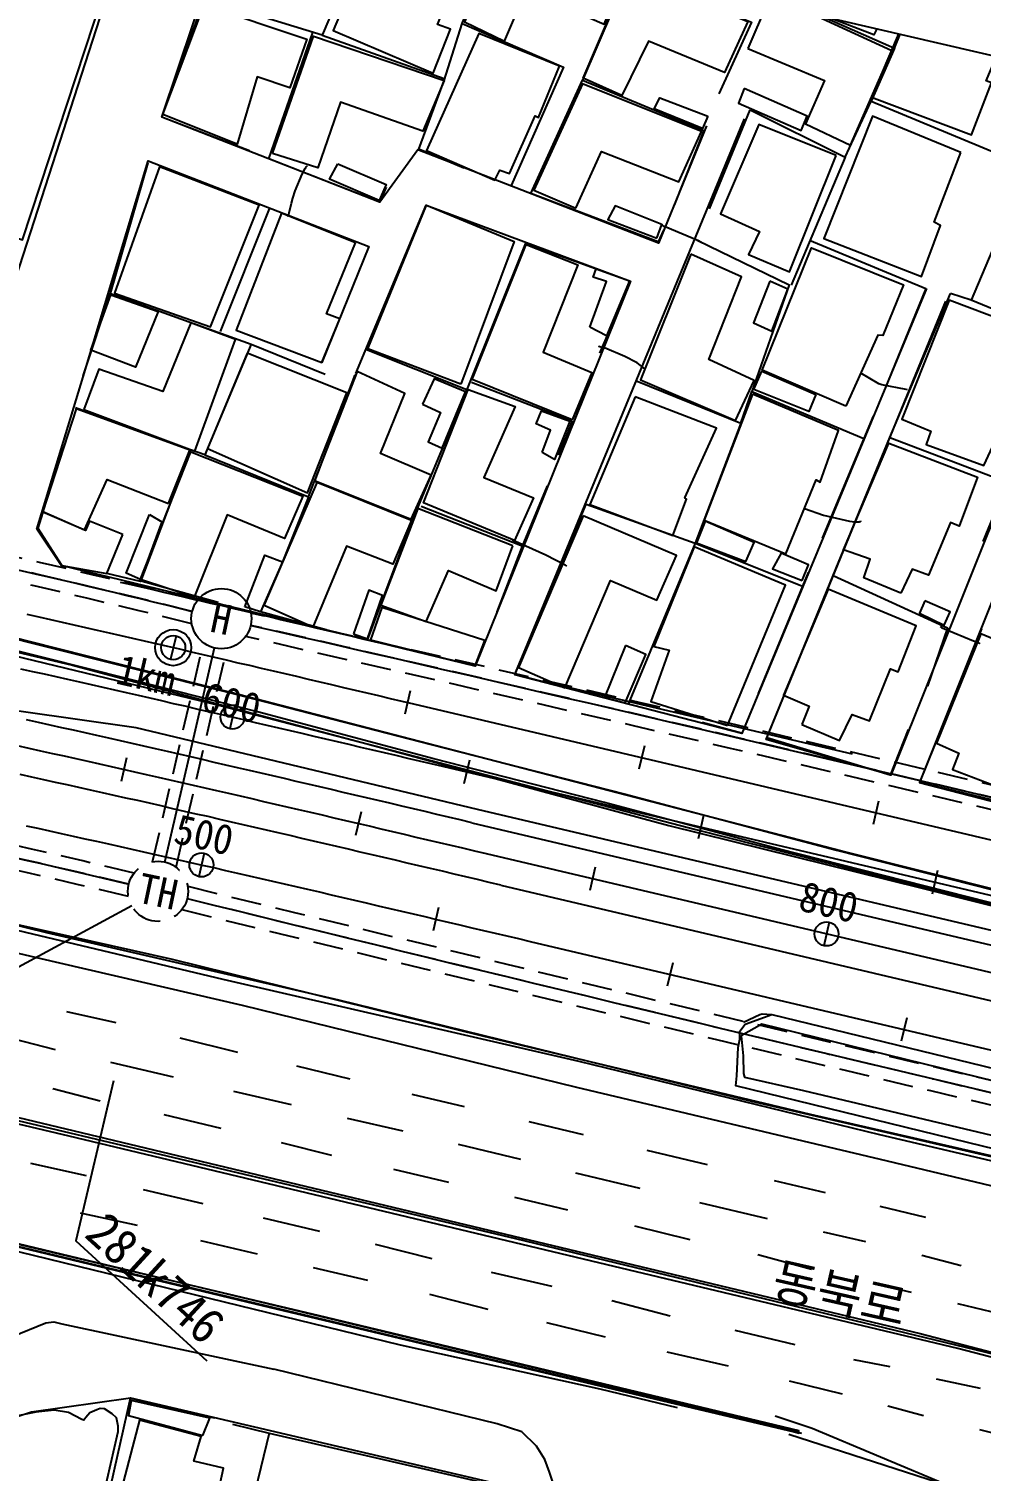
# Model space of a CAD drawing. Header units: millimetres. Extents: x 3302 to 4098, y 1103 to 1809.
# Drawn here: x 3799.3 to 3878.5, y 1436.8 to 1556.7 of the extents above; entities that cross this region are included whole.
import ezdxf
from ezdxf.enums import TextEntityAlignment as Align
from ezdxf.xclip import XClip

# ---------------------------------------------------------------- set-up
doc = ezdxf.new("R2010")
doc.units = ezdxf.units.MM
doc.header["$LTSCALE"] = 10
doc.header["$MEASUREMENT"] = 0
doc.header["$XCLIPFRAME"] = 2
doc.linetypes.add('DASHED', pattern=[0.75, 0.5, -0.25])
doc.linetypes.add('HIDDEN', pattern=[0.375, 0.25, -0.125])
for name, color, linetype in [('TD-MANH', 4, 'Continuous'), ('TD-SCRT-CCTV', 4, 'Continuous'), ('TN-CABL', 4, 'Continuous'), ('TZ-BASE', 253, 'Continuous'), ('TZ-CABL', 4, 'Continuous')]:
    doc.layers.add(name, color=color, linetype=linetype)
doc.layers.add('TX-PAPR', color=2, linetype='Continuous', plot=False)
doc.styles.get("Standard").update_dxf_attribs({"font": 'GulimChe.ttf'})
doc.styles.add('SYMBTEXT', font='GulimChe.ttf')
doc.linetypes.add('TRACKS', pattern='A,3.81,[130,ltypeshp.shx,S=6.35,R=0,X=0,Y=0],3.81', length=7.62)
doc.linetypes.add('ZIGZAG', pattern='A,0.0001,-0.2,[131,ltypeshp.shx,S=0.2,R=0,X=-0.2,Y=0],-0.4,[131,ltypeshp.shx,S=0.2,R=180,X=0.2,Y=0],-0.2', length=0.8001)

# ---------------------------------------------------------------- blocks, each defined once
blk = doc.blocks.new('JD-DRDHDHDFHDHF')
at = {"layer": 'TZ-BASE'}
for p, q in [((428.83, 70.68), (428.38, 68.73)), ((428.83, 70.68), (428.38, 68.73)), ((448.3, 66.12), (447.85, 64.17)), ((448.3, 66.12), (447.85, 64.17)), ((433.74, 64.91), (433.29, 62.96)), ((467.77, 61.53), (467.31, 59.59)), ((467.77, 61.53), (467.31, 59.59)), ((424.71, 60.53), (424.27, 58.58)), ((453.22, 60.34), (452.76, 58.39)), ((487.24, 56.95), (486.78, 55)), ((487.24, 56.95), (486.78, 55)), ((444.21, 56.04), (443.75, 54.09)), ((472.68, 55.75), (472.23, 53.81)), ((453.43, 55.15), (502.89, 43.5)), ((431.17, 52.62), (430.72, 50.67)), ((463.67, 51.45), (463.22, 49.51)), ((492.15, 51.17), (491.69, 49.22)), ((455.83, 49.96), (501.85, 39.12)), ((450.65, 48.1), (450.2, 46.15)), ((483.14, 46.87), (482.68, 44.92)), ((470.12, 43.51), (469.67, 41.57)), ((489.59, 38.93), (489.13, 36.98))]:
    blk.add_line(p, q, dxfattribs=at)
for points, elevation in [([(438.08, 105.56), (438.13, 105.62), (438.21, 105.74), (438.24, 105.84), (438.43, 106.66), (438.53, 107.05), (438.72, 107.66), (439.32, 109.07), (439.56, 109.53), (439.61, 109.6), (439.66, 109.67), (439.69, 109.71), (439.72, 109.74), (439.72, 109.75)], 45), ([(472.49, 103.4), (472.41, 103.44), (472.27, 103.52), (469.49, 104.67), (469.4, 104.72), (469.31, 104.78), (469.27, 104.81), (469.21, 104.86)], 46), ([(467.81, 92.88), (467.18, 93.37), (467.11, 93.41), (466.15, 93.91), (464.46, 94.61), (464.31, 94.65), (464.14, 94.69), (463.97, 94.73), (463.97, 94.72)], 45), ([(489.64, 91.13), (489.53, 91.16), (487.52, 91.54), (487.34, 91.6), (487.27, 91.64), (485.76, 92.53)], 45), ([(481.08, 81.27), (482.65, 80.7), (484.81, 80.21), (485.27, 80.15), (485.5, 80.15), (485.64, 80.16), (485.69, 80.18), (485.73, 80.19), (485.76, 80.22), (485.76, 80.23)], 44), ([(456.81, 78.65), (459.56, 77.42), (461.13, 76.61), (461.16, 76.58), (461.28, 76.48)], 44), ([(492.35, 71.45), (492.46, 71.38), (492.52, 71.34), (492.72, 71.26), (495.14, 70.27), (495.5, 70.13), (495.64, 70.07), (495.66, 70.05)], 44), ([(470.53, 6.52), (464.09, 8.07), (447.48, 11.71), (409.69, 20.94)], 42)]:
    blk.add_lwpolyline(points, dxfattribs=dict(at, elevation=elevation))
at = {"layer": 'TZ-BASE', "linetype": 'DASHED', "ltscale": 5, "flags": 128}
blk.add_lwpolyline([(-9.88, 16.59, -0.172881), (352.19, 89.28), (352.27, 89.26), (353.26, 89.12), (354.25, 88.97), (355.23, 88.83), (356.22, 88.68), (357.21, 88.52), (358.2, 88.37), (359.19, 88.22), (360.18, 88.06), (361.16, 87.9), (362.15, 87.74), (363.14, 87.58), (364.12, 87.42), (365.11, 87.25), (366.1, 87.08), (367.08, 86.92), (368.07, 86.75), (369.05, 86.58), (370.04, 86.4), (371.02, 86.23), (372.01, 86.06), (372.99, 85.88), (373.98, 85.7), (374.96, 85.52), (375.94, 85.34), (376.93, 85.16), (377.91, 84.98), (378.89, 84.79), (379.87, 84.61), (380.86, 84.42), (381.84, 84.23), (382.82, 84.04), (383.8, 83.85), (384.78, 83.66), (385.76, 83.47), (386.75, 83.27), (387.73, 83.08), (388.71, 82.88), (389.69, 82.68), (390.67, 82.48), (391.65, 82.28), (392.63, 82.08), (393.61, 81.88), (394.59, 81.68), (395.56, 81.47), (396.54, 81.27), (397.52, 81.06), (398.5, 80.86), (399.48, 80.65), (400.46, 80.44), (401.43, 80.23), (402.41, 80.02), (403.39, 79.81), (404.37, 79.6), (405.34, 79.39), (406.32, 79.17), (407.3, 78.96), (408.27, 78.74), (409.25, 78.53), (410.23, 78.31), (411.2, 78.1), (412.18, 77.88), (413.16, 77.66), (414.13, 77.44), (415.11, 77.22), (416.08, 77), (417.06, 76.78), (418.03, 76.56), (419.01, 76.34), (419.98, 76.11), (420.96, 75.89), (421.93, 75.67), (422.91, 75.45), (423.88, 75.22), (424.86, 75), (425.83, 74.77), (426.8, 74.55), (427.78, 74.32), (428.75, 74.09), (429.73, 73.87), (430.7, 73.64), (431.68, 73.41), (432.65, 73.19), (433.62, 72.96), (434.6, 72.73), (435.57, 72.5), (436.54, 72.28), (437.52, 72.05), (438.49, 71.82), (439.46, 71.59), (440.44, 71.36), (441.41, 71.13), (442.38, 70.9), (443.36, 70.67), (444.33, 70.44), (445.3, 70.21), (446.28, 69.99), (657.56, 20.22), (658.54, 19.99), (659.51, 19.76), (660.48, 19.53), (661.46, 19.31), (662.43, 19.08), (663.4, 18.85), (664.38, 18.62), (665.35, 18.39), (666.32, 18.16), (667.3, 17.93), (668.27, 17.7), (669.25, 17.47), (670.22, 17.25), (671.19, 17.02), (672.17, 16.79), (673.14, 16.56), (674.11, 16.33), (675.09, 16.11), (676.06, 15.88), (677.03, 15.65), (678.01, 15.42), (678.98, 15.2), (679.96, 14.97), (680.93, 14.74), (681.02, 14.72)], format="xyb", dxfattribs=at)
at = {"layer": 'TZ-BASE'}
for points in [[(416.43, 72.48), (417.41, 72.26), (418.38, 72.04), (419.36, 71.82), (420.33, 71.6), (421.31, 71.38), (422.28, 71.16), (423.26, 70.93), (424.23, 70.71), (425.21, 70.49), (426.18, 70.26), (427.16, 70.04), (428.13, 69.81), (429.11, 69.59), (430.08, 69.36), (431.05, 69.13), (432.03, 68.91), (433, 68.68), (433.98, 68.45), (434.95, 68.23), (435.92, 68), (436.9, 67.77), (437.87, 67.54), (438.84, 67.32), (439.82, 67.09), (440.79, 66.86), (441.76, 66.63), (442.74, 66.4), (443.71, 66.17), (444.68, 65.94), (445.66, 65.71), (446.63, 65.48), (447.6, 65.26), (448.58, 65.03), (658.45, 15.6)], [(416.43, 72.48), (417.41, 72.26), (418.38, 72.04), (419.36, 71.82), (420.33, 71.6), (421.31, 71.38), (422.28, 71.16), (423.26, 70.93), (424.23, 70.71), (425.21, 70.49), (426.18, 70.26), (427.16, 70.04), (428.13, 69.81), (429.11, 69.59), (430.08, 69.36), (431.05, 69.13), (432.03, 68.91), (433, 68.68), (433.98, 68.45), (434.95, 68.23), (435.92, 68), (436.9, 67.77), (437.87, 67.54), (438.84, 67.32), (439.82, 67.09), (440.79, 66.86), (441.76, 66.63), (442.74, 66.4), (443.71, 66.17), (444.68, 65.94), (445.66, 65.71), (446.63, 65.48), (447.6, 65.26), (448.58, 65.03), (658.45, 15.6)], [(415.91, 67.95), (416.89, 67.73), (417.86, 67.51), (418.84, 67.29), (419.81, 67.07), (420.79, 66.85), (421.77, 66.63), (422.74, 66.41), (423.72, 66.19), (424.69, 65.97), (425.67, 65.74), (426.64, 65.52), (427.61, 65.3), (428.59, 65.07), (429.56, 64.85), (430.54, 64.62), (431.51, 64.4), (432.49, 64.17), (433.46, 63.94), (434.43, 63.72), (435.41, 63.49), (436.38, 63.26), (437.36, 63.04), (438.33, 62.81), (439.3, 62.58), (440.28, 62.35), (441.25, 62.13), (442.22, 61.9), (443.2, 61.67), (444.17, 61.44), (445.15, 61.21), (446.12, 60.98), (447.09, 60.75), (448.07, 60.52), (449.04, 60.29), (450.01, 60.07), (450.99, 59.84), (659.37, 10.76)], [(660.65, 4.03), (454.63, 52.56), (453.66, 52.79), (452.68, 53.02), (451.71, 53.24), (450.74, 53.47), (449.76, 53.7), (448.79, 53.93), (447.82, 54.16), (446.84, 54.39), (445.87, 54.62), (444.9, 54.85), (443.92, 55.07), (442.95, 55.3), (441.97, 55.53), (441, 55.76), (440.03, 55.99), (439.05, 56.21), (438.08, 56.44), (437.1, 56.67), (436.13, 56.89), (435.16, 57.12), (434.18, 57.34), (433.21, 57.57), (432.23, 57.79), (431.26, 58.02), (430.28, 58.24), (429.31, 58.46), (428.33, 58.69), (427.36, 58.91), (426.38, 59.13), (425.41, 59.35), (424.43, 59.57), (423.46, 59.79), (422.48, 60.01), (421.51, 60.23), (420.53, 60.45), (419.56, 60.67), (418.58, 60.88), (417.6, 61.1), (416.63, 61.32), (415.65, 61.53)], [(453.43, 55.15), (452.45, 55.38), (451.48, 55.61), (450.51, 55.84), (449.53, 56.07), (448.56, 56.3), (447.59, 56.53), (446.61, 56.76), (445.64, 56.98), (444.66, 57.21), (443.69, 57.44), (442.72, 57.67), (441.74, 57.9), (440.77, 58.13), (439.8, 58.35), (438.82, 58.58), (437.85, 58.81), (436.87, 59.03), (435.9, 59.26), (434.93, 59.49), (433.95, 59.71), (432.98, 59.94), (432, 60.16), (431.03, 60.39), (430.06, 60.61), (429.08, 60.84), (428.11, 61.06), (427.13, 61.28), (426.16, 61.5), (425.18, 61.73), (424.21, 61.95), (423.23, 62.17), (422.25, 62.39), (421.28, 62.61), (420.3, 62.83), (419.33, 63.04), (418.35, 63.26), (417.38, 63.48), (416.4, 63.69)], [(416.36, 54.89), (417.34, 54.68), (418.32, 54.47), (419.29, 54.25), (420.27, 54.04), (421.25, 53.82), (422.22, 53.6), (423.2, 53.39), (424.17, 53.17), (425.15, 52.95), (426.13, 52.73), (427.1, 52.51), (428.08, 52.29), (429.05, 52.07), (430.03, 51.85), (431, 51.63), (431.98, 51.41), (432.95, 51.18), (433.93, 50.96), (434.9, 50.74), (435.88, 50.51), (436.85, 50.29), (437.83, 50.06), (438.8, 49.84), (439.77, 49.61), (440.75, 49.39), (441.72, 49.16), (442.7, 48.93), (443.67, 48.71), (444.64, 48.48), (445.62, 48.25), (446.59, 48.02), (447.57, 47.8), (448.54, 47.57), (449.51, 47.34), (450.49, 47.11), (451.46, 46.88), (452.43, 46.65), (453.41, 46.42), (454.38, 46.19), (455.35, 45.97), (456.33, 45.74), (457.3, 45.51), (458.27, 45.28), (661.93, -2.69)], [(455.83, 49.96), (454.86, 50.19), (453.89, 50.42), (452.91, 50.65), (451.94, 50.88), (450.97, 51.11), (449.99, 51.34), (449.02, 51.57), (448.05, 51.79), (447.07, 52.02), (446.1, 52.25), (445.13, 52.48), (444.15, 52.71), (443.18, 52.94), (442.2, 53.16), (441.23, 53.39), (440.26, 53.62), (439.28, 53.84), (438.31, 54.07), (437.33, 54.3), (436.36, 54.52), (435.39, 54.75), (434.41, 54.97), (433.44, 55.2), (432.46, 55.42), (431.49, 55.65), (430.51, 55.87), (429.54, 56.09), (428.56, 56.31), (427.59, 56.54), (426.61, 56.76), (425.64, 56.98), (424.66, 57.2), (423.69, 57.42), (422.71, 57.64), (421.73, 57.85), (420.76, 58.07), (419.78, 58.29), (418.81, 58.5), (417.83, 58.72), (416.85, 58.94), (415.88, 59.15)]]:
    blk.add_lwpolyline(points, dxfattribs=at)
for points in [[(402.15, 174.96, 43.53), (432.2, 162.75, 44.63), (434.53, 159.31, 44.63), (412.16, 90.21, 43.73), (395.23, 95.64, 43.61), (393.58, 96.17, 43.61)], [(472.93, 113.08, 45.37), (468.94, 103.33, 45.45), (448.92, 111.08, 45.3), (445.78, 106.72, 45.17), (427.64, 113.8, 44.45), (434.66, 134.73, 44.89)], [(456.17, 129.71, 50.9), (452.82, 121.73, 50.77), (456.14, 120.12, 50.8), (457.94, 124.36, 50.59), (464.43, 121.54, 50.59), (466.17, 125.66, 50.93), (456.14, 129.87, 51.13)], [(491.22, 99.55, 43.84), (475.88, 62.56, 43.84), (456.99, 67.44, 43.55), (476.1, 113.67, 45.37)], [(419.29, 76.53, 43.45), (417.25, 79.56, 43.45), (421.11, 92.22, 43.51), (426.5, 110.16, 44.53), (444.85, 103.04, 45.24), (440.96, 93.4, 45.24)], [(443.78, 92.5, 45.09), (449.63, 106.49, 45.35), (466.6, 100.17, 45.65), (453.7, 68.17, 43.68), (419.29, 76.53, 43.25)], [(507.67, 81.18, 43.99), (498.49, 84.61, 43.99), (498.04, 83.51, 43.87), (488.27, 59.1, 44.02), (477.88, 62.07, 43.73), (492.82, 98.51, 43.73)], [(425.82, 75.24, 47.24), (430.07, 85.98, 47.24), (439.38, 82.3, 47.47), (437.86, 78.76, 47.22), (433.07, 80.73, 47.22), (430.33, 73.9, 47.45), (425.88, 75.36, 46.52)], [(645.36, 25.61, 48.01), (625.8, 32.22, 46.6), (621.76, 20.03, 46.47), (614.63, 21.6, 45.73), (587.9, 27.92, 45.24), (556.82, 34.96, 44.58), (525.58, 42.39, 44.22), (484.17, 52.78, 43.81), (433.28, 66.01, 43.25), (416.73, 70.19, 43.02), (399.19, 74.63, 42.61), (392.38, 75.94, 42.45), (381.11, 78.37, 42.33), (366.41, 79.74, 42.3), (343.29, 82, 42.25), (335.37, 82.82, 41.74), (323.38, 83.75, 41.15), (289.9, 84.55, 41.51), (278.09, 84.35, 41.45), (269.3, 84.08, 41.4)], [(156.46, 64.87, 46.82), (171.58, 67.78, 46.82), (191.25, 71.04, 46.82), (214.66, 73.43, 46.82), (233.5, 74.65, 46.7), (238.71, 81.21, 47.07), (267.67, 83.04, 47.3), (291.25, 83.33, 47.41), (322.34, 82.79, 47.39), (354.94, 79.68, 47.35), (381.69, 76.75, 47.35), (388.61, 75.49, 47.85), (432.51, 64.88, 47.85), (472.05, 54.58, 48.39), (516.69, 43.31, 48.56), (548.05, 35.76, 48.58), (573.3, 30.01, 49.08), (646.97, 13.36, 48.7)], [(239.19, 80.93, 42.68), (261.57, 82.33, 42.76), (290.52, 83.1, 42.66), (315.72, 82.97, 43.17), (329.66, 82.21, 43.3), (357.06, 79.28, 43.07), (374.38, 77.66, 43.04), (387.83, 75.91, 43.4), (399.47, 73.16, 43.48), (420.23, 68.23, 43.94), (444.61, 61.72, 44.17), (469.8, 54.91, 44.35), (490.76, 49.74, 44.37), (511.78, 44.44, 44.48), (539.97, 36.55, 45.17)], [(647, 13.4, 49.11), (629.51, 17.53, 48.83), (608.31, 22.26, 48.9), (583.13, 27.93, 48.88), (550.98, 35.39, 48.47), (526.7, 41.19, 48.5), (501.7, 47.18, 48.5), (478.99, 52.94, 48.37), (464.44, 56.84, 48.26), (450.27, 60.47, 48.44), (435.6, 64.35, 47.91), (422.29, 67.75, 47.93), (411.58, 70.42, 47.88)], [(506.62, 79.56, 43.71), (500.11, 82.19, 43.71), (490.65, 58.5, 44.07), (510.81, 53.29, 44.32), (519.96, 76.13, 44.86)], [(539.97, 36.55, 45.53), (496.27, 46.28, 44.86), (453.88, 56.25, 44.76), (425.5, 63.04, 44.6), (406.57, 65.73, 44.55), (390.99, 68.47, 44.55), (373.27, 71.22, 44.53), (358.76, 72.93, 44.37), (346.82, 73.72, 44.25), (331.45, 74.65, 44.19), (314.57, 75.6, 43.94), (281.62, 76.19, 43.81), (253.11, 75.55, 43.73), (238.86, 74.5, 43.68), (235.22, 73.97, 43.66)], [(600.65, 2.34, 47.37), (590.09, 4.75, 47.37), (571.36, 9.55, 47.01), (550.02, 14.75, 46.47), (528.93, 19.92, 45.99), (513.42, 23.67, 45.63), (501.06, 26.44, 45.37), (481.57, 30.9, 45.06), (454.33, 37.41, 45.19), (428.53, 43.77, 44.73), (411.94, 47.48, 45.06), (397.88, 50.81, 45.14), (390.18, 52.8, 44.91), (384.26, 54.14, 44.89), (378.75, 55.41, 44.99), (373.07, 56.28, 44.96), (368.04, 56.64, 44.91), (360.6, 56.95, 45.01), (347.81, 57.33, 45.01), (333.79, 57.39, 44.83), (316.65, 57.39, 44.83), (305.01, 57.31, 44.91), (286.54, 57.48, 44.91), (271.6, 57.15, 44.78)], [(600.24, 2.18, 46.9), (575.05, 8.46, 46.86), (553.78, 13.73, 46.6), (531.77, 19.03, 46.23), (507.07, 24.97, 45.65), (476.69, 31.98, 45.37), (442.35, 40.4, 45.37), (418.09, 45.98, 45.29), (395.29, 51.58, 45.26), (378.06, 55.38, 45.06), (371.2, 56.54, 45.01), (362, 57.2, 45.14), (344.19, 57.32, 45.28), (317.37, 57.4, 45.1), (285.48, 57.38, 45.19), (271.6, 57.15, 44.78)], [(292.04, 56.59, 42.91), (308.25, 56.64, 42.97), (320.1, 56.61, 42.94), (329.85, 56.51, 42.94), (343.64, 56.57, 42.86), (357.62, 56.34, 42.91), (368.42, 55.93, 42.76), (371.89, 55.7, 42.86), (374.66, 55.39, 42.89), (379.96, 54.54, 42.94), (388.69, 52.61, 42.79), (410.94, 47.31, 42.81), (432.71, 42.15, 42.81), (462.33, 35.33, 42.91), (487.32, 29.24, 43.07), (504.11, 25.3, 43.22), (548.69, 14.6, 44.27), (587.39, 5.07, 45.37), (600.68, 1.81, 46.11), (626.32, -4.38, 47.98), (666.81, -14, 51.23), (673.89, -15.76, 51.94)], [(300.72, 54.81, 42.71), (314, 54.86, 42.79), (328.56, 54.72, 42.74), (340.72, 54.71, 42.74), (348.95, 54.74, 42.71), (357, 54.69, 42.79), (360.7, 54.64, 42.79), (364.7, 54.63, 42.79), (368.59, 54.22, 42.81), (373.44, 53.8, 42.81), (376.83, 53.27, 42.79), (381.3, 52.35, 42.81), (390.38, 50.2, 42.74), (400.86, 47.79, 42.53), (417.22, 43.94, 42.68), (434.32, 39.97, 42.66), (462.12, 33.17, 42.84), (487.36, 27.17, 42.91), (528.25, 17.42, 43.71), (578.11, 5.38, 45.17), (609.44, -2.16, 46.86), (632.84, -7.92, 48.44), (662.54, -15, 50.65), (673.42, -17.77, 51.75)], [(101.69, 12.35, 46.02), (108.82, 15.03, 46.07), (129.27, 21.39, 45.85), (149.95, 26.83, 45.29), (169.51, 30.81, 44.96), (193.51, 34.92, 44.37), (222.6, 39.11, 43.81), (244.72, 41.34, 43.14), (265.53, 41.82, 42.91), (296.6, 41.79, 42.68), (335.7, 41.77, 42.54), (360.31, 41.37, 42.52), (370.8, 40.4, 42.52), (384.56, 37.99, 42.34), (412.36, 31.44, 42.34), (490.69, 12.69, 42.79), (521.31, 4.69, 43.44), (540.81, -0.53, 43.9), (561.4, -5.8, 44.28), (562.01, -6.01, 44.28), (562.5, -6.42, 44.28)], [(562.43, -7.47, 44.43), (557.25, -6.31, 44.3), (542.02, -1.99, 43.94), (519.23, 4.65, 43.44), (507.66, 7.84, 43.18), (493.82, 11.45, 42.99), (465.25, 18.26, 42.83), (419.93, 29.09, 42.58), (384.47, 37.48, 42.66)], [(297.06, 41.43, 42.68), (325.38, 41.4, 42.71), (344.57, 41.39, 42.74), (353.06, 41.37, 42.74), (359.14, 41.23, 42.74), (365.33, 40.77, 42.76), (369, 40.37, 42.76), (373.39, 39.8, 42.71), (379.17, 38.89, 42.68), (392.17, 35.97, 42.61), (413.53, 30.88, 42.61), (457.04, 20.57, 42.81), (497.77, 10.75, 43.07)], [(419.72, 39.45, 42.25), (423.82, 38.53, 42.33)], [(476.01, 38.58, 44.83), (477.37, 39.21, 44.99), (477.55, 39.27, 44.94), (478.36, 39.19, 44.94), (524.96, 27.87, 45.27), (546.9, 22.83, 45.63), (551.57, 21.76, 45.65), (560.04, 20.13, 45.7), (566.23, 18.87, 45.81), (571.13, 17.71, 45.86), (574.93, 16.71, 45.83), (575.62, 16.13, 45.76), (574.59, 12.42, 45.65), (573.51, 9.65, 45.7), (573.1, 9.53, 45.7), (495.88, 28.27, 44.63), (475.38, 33.27, 44.55), (475.45, 34.11, 44.55), (475.57, 36.45, 44.55), (475.69, 37.15, 44.55), (475.7, 37.81, 44.55), (476.14, 38.41, 44.55), (478.36, 39.19, 44.55)], [(418.8, 36.27, 42.6), (414.41, 37.41, 42.57)], [(429.15, 37.25, 42.33), (433.94, 36.08, 42.33)], [(428.62, 33.99, 42.6), (423.42, 35.2, 42.6)], [(438.83, 34.94, 42.33), (443.29, 33.85, 42.38)], [(418.59, 33.05, 42.39), (422.52, 32.04, 42.39)], [(438.44, 31.7, 42.6), (433.62, 32.8, 42.6)], [(448.44, 32.59, 42.38), (452.78, 31.56, 42.45)], [(303.3, 31.02, 38.61), (321.37, 31.27, 38.64), (327.59, 31.25, 38.82), (350.14, 31.14, 39.13), (358.9, 31.26, 38.95), (363, 31.11, 38.92), (365.01, 31.04, 38.9), (368.78, 30.76, 38.9), (379.8, 28.42, 39.54), (393.53, 25.2, 39.61), (435.42, 15.15, 40.64), (469.77, 6.98, 41.89), (480.22, 4.5, 42.34), (480.65, 4.39, 42.45), (480.6, 4.61, 42.86)], [(315.82, 31.6, 42.48), (327.45, 31.51, 42.56), (344.3, 31.41, 42.68), (360.46, 31.53, 42.4), (363.24, 31.42, 42.53), (366.18, 31.16, 42.53), (369.84, 30.76, 42.48), (372.81, 30.2, 42.45), (379.14, 28.84, 42.15), (393.25, 25.56, 42.35), (409.49, 21.59, 42.58), (440.74, 14.18, 42.5), (480.6, 4.61, 42.86)], [(316.49, 31.28, 42.45), (347.36, 31.19, 42.45), (360.82, 31.28, 42.5), (366.81, 31.07, 42.5), (370.99, 30.39, 42.45), (376.34, 29.27, 42.33), (383.15, 27.71, 42.15), (409.14, 21.5, 42.35), (447.75, 12.26, 42.25), (480.84, 4.41, 42.63)], [(480.51, 4.58, 45.22), (412.8, 20.82, 45.3), (384.58, 27.6, 45.3), (374.94, 29.75, 45.17), (370.87, 30.54, 45.06), (368.3, 30.95, 45.14), (365.53, 31.26, 45.17), (360.4, 31.51, 45.14), (352.27, 31.36, 44.99), (316.94, 31.37, 45.04)], [(427.81, 30.88, 42.4), (432.56, 29.76, 42.5)], [(447.7, 29.51, 42.66), (443.08, 30.55, 42.66)], [(458.15, 30.32, 42.45), (462.68, 29.24, 42.45)], [(437.57, 28.55, 42.5), (441.76, 27.5, 42.5)], [(457.5, 27.15, 42.66), (452.3, 28.39, 42.66)], [(467.96, 27.93, 42.45), (472.99, 26.73, 42.45)], [(421.38, 25.78, 42.6), (416.76, 26.83, 42.54)], [(446.9, 26.35, 42.54), (451.49, 25.26, 42.54)], [(467.41, 24.73, 42.78), (462.06, 26.02, 42.66)], [(478.55, 25.4, 42.61), (482.8, 24.42, 42.61)], [(431.09, 23.46, 42.6), (426.11, 24.63, 42.6)], [(456.96, 24.02, 42.59), (461.37, 22.97, 42.65)], [(478, 22.22, 42.79), (472.39, 23.56, 42.79)], [(487.35, 23.28, 42.61), (491.14, 22.35, 42.61)], [(420.86, 22.73, 42.35), (425.6, 21.69, 42.36)], [(440.77, 21.17, 42.63), (436.11, 22.26, 42.63)], [(466.94, 21.63, 42.65), (471.54, 20.5, 42.66)], [(430.86, 20.43, 42.36), (435.56, 19.31, 42.41)], [(486.17, 20.31, 42.82), (482.67, 21.1, 42.79)], [(450.11, 18.9, 42.65), (445.41, 20.08, 42.65)], [(477.2, 19.24, 42.66), (481.67, 18.03, 42.67)], [(440.24, 18.18, 42.44), (444.74, 17.11, 42.46)], [(494.1, 18.32, 42.82), (490.84, 19.16, 42.82)], [(460.1, 16.59, 42.7), (455.07, 17.75, 42.7)], [(486.76, 16.86, 42.69), (489.95, 16.12, 42.69)], [(449.89, 15.96, 42.59), (454.74, 14.72, 42.59)], [(469.92, 14.14, 42.78), (465.05, 15.39, 42.7)], [(493.8, 15.17, 42.73), (497.27, 14.36, 42.73)], [(398.64, -31.35, 40.44), (409.4, 9.24, 40.12), (415.15, 12.42, 40.21), (417.99, 13.58, 40.21), (418.68, 13.65, 40.21), (419.34, 13.49, 40.23), (436.95, 9.73, 40.66)], [(459.62, 13.6, 42.59), (464.51, 12.4, 42.59)], [(480.29, 11.75, 42.8), (475.31, 12.94, 42.78)], [(469.62, 11.16, 42.59), (474.73, 9.99, 42.59)], [(460.52, -0.96, 41.76), (460.5, -0.66, 41.79), (459.88, 1.16, 41.76), (459.48, 2.2, 41.79), (458.8, 3.33, 41.66), (457.58, 4.51, 41.71), (455.52, 5.17, 41.53), (436.95, 9.73, 40.66)], [(488.21, 9.92, 42.89), (485.17, 10.51, 42.8)], [(479.8, 8.75, 42.65), (484.22, 7.67, 42.65)], [(495.71, 8.12, 42.91), (492.05, 8.88, 42.91)], [(398.17, -45.67, 40.84), (409.69, 0.84, 40.33), (410.77, 2.64, 40.28), (411.52, 3.55, 40.28), (413.21, 4.93, 40.25), (414.43, 5.39, 40.23), (416.81, 6.17, 40.12), (425.05, 7.33, 40.64), (512.83, -13.19, 43.73), (510.16, -24.3, 48.39)], [(415.6, -16.66, 52.13), (418.72, -3.97, 52.13), (421.89, -4.77, 52.1), (424.03, 4.54, 55), (424.02, 4.98, 55.02), (423.87, 5.68, 55), (423.51, 6.01, 54.9), (422.89, 6.42, 54.97), (422.53, 6.46, 55.07), (422.25, 6.33, 55.05), (421.67, 6.08, 55), (421.32, 5.7, 54.82), (421.16, 5.47, 54.82), (421.01, 5.53, 52), (419.88, 6.13, 52.13), (418.7, 6.32, 52.13), (417.16, 6.14, 52), (415.27, 5.75, 51.98)], [(488, 6.68, 42.67), (490.98, 5.86, 42.75)], [(479.79, 4.32, 42.35), (493.08, 0.03, 42.84), (481.73, 4.79, 42.74), (478.64, 5.81, 42.71)], [(495.64, 4.71, 42.74), (498.92, 3.87, 42.9)]]:
    blk.add_polyline3d(points, dxfattribs=at)
for points in [[(416.05, 103.61, 57.84), (434.37, 159.27, 57.66), (426.07, 162.03, 57.63), (407.76, 106.42, 57.61), (416.05, 103.61, 57.61)], [(487.67, 140.52, 59.2), (494.65, 137.73, 59.22), (486.85, 120.64, 55.43), (481.52, 122.68, 53.97), (482.43, 124.66, 53.13), (480.56, 125.52, 53.13), (486.42, 139.47, 52.44), (484.54, 140.4, 52.44), (485.13, 141.57, 52.44), (487.67, 140.52, 59.2)], [(445.92, 130.53, 51.75), (441.9, 121, 51.72), (450.22, 117.46, 51.77), (451.64, 121.12, 51.72), (450.56, 121.5, 51.72), (452.12, 125.21, 51.72), (450.13, 126.02, 51.72), (451.2, 128.55, 51.7), (445.92, 130.53, 51.75)], [(462.67, 117.04, 50.67), (466.43, 125.81, 51.26), (476.37, 121.75, 51.26), (474.43, 117.5, 50.88), (468.1, 120.11, 50.88), (465.9, 115.59, 50.88), (462.67, 117.04, 50.67)], [(490.96, 125.61, 53.03), (486.66, 115.46, 53.74), (494.96, 112.33, 53.26), (496.62, 116.65, 52.95), (496.19, 116.81, 52.95), (497.45, 119.76, 52.95), (497.26, 119.85, 52.95), (498.26, 122.68, 52.95), (490.96, 125.61, 53.03)], [(476.37, 119.51, 50.57), (482.75, 116.85, 50.57), (481.15, 113.25, 50.57), (484.91, 111.48, 50.88), (488.33, 119.3, 50.9), (478.26, 123.94, 50.67), (476.37, 119.51, 50.57)], [(427.74, 114.02, 48.88), (431.18, 123.14, 48.9), (439.7, 120.28, 48.9), (438.28, 116.23, 48.9), (435.58, 117.15, 48.9), (433.9, 111.56, 48.9), (427.74, 114.02, 48.88)], [(436.85, 110.79, 49.11), (440.27, 120.52, 49.11), (451.12, 116.85, 49.31), (449.36, 112.64, 49.11), (442.5, 115.04, 49.24), (440.61, 109.58, 49.54), (436.85, 110.79, 49.11)], [(460.71, 118.05, 52.82), (454, 120.75, 53.08), (449.66, 111.03, 52.34), (455.34, 108.55, 52.34), (455.75, 109.38, 50.93), (456.55, 109.11, 50.93), (458.68, 113.9, 52.23), (458.96, 113.77, 52.87), (460.71, 118.05, 52.82)], [(462.08, 106.23, 50.06), (464.2, 110.93, 50.06), (470.63, 108.43, 50.06), (472.51, 112.6, 50.06), (462.62, 116.58, 50.24), (458.57, 107.73, 50.24), (462.08, 106.23, 50.06)], [(483.72, 110.61, 53.56), (477.27, 113.19, 53.13), (474.09, 105.75, 52.8), (477.33, 104.28, 52.8), (476.41, 102.38, 53.79), (479.84, 100.94, 54.08), (483.72, 110.61, 53.56)], [(494.07, 110.87, 51.67), (486.73, 113.87, 51.59), (482.7, 103.72, 51.26), (490.82, 100.55, 51.36), (492.4, 104.8, 51.36), (491.85, 105.06, 51.36), (494.07, 110.87, 51.67)], [(435.75, 106.49, 56.48), (427.46, 109.67, 56.71), (423.72, 99.17, 56.69), (431.69, 96.38, 56.61), (435.75, 106.49, 56.48)], [(442.28, 109.91, 48.11), (446.31, 108.19, 48.34), (445.71, 106.86, 48.34), (441.6, 108.65, 48.34), (442.28, 109.91, 48.11)], [(443.75, 103.36, 51.39), (437.6, 105.82, 50.95), (433.82, 96.08, 50.9), (440.95, 93.4, 51.41), (442.45, 97.04, 51.41), (441.35, 97.44, 51.41), (443.75, 103.36, 51.39)], [(452.5, 91.59, 52.92), (444.77, 94.54, 52.28), (449.66, 106.49, 48.8), (456.94, 103.46, 48.73), (452.5, 91.59, 52.92)], [(461.77, 88.63, 49.06), (453.46, 91.98, 48.88), (457.94, 103.22, 48.88), (462.23, 101.53, 48.73), (459.36, 94.26, 48.73), (463.39, 92.58, 48.8), (461.77, 88.63, 49.06)], [(471.63, 102.4, 49.24), (467.44, 91.95, 49.24), (475.34, 88.59, 49.52), (476.9, 91.9, 49.06), (473.12, 93.65, 49.06), (475.83, 100.52, 49.19), (471.63, 102.4, 49.24)], [(484.51, 89.76, 50.01), (477.56, 92.77, 49.9), (481.65, 102.94, 49.9), (489.32, 99.87, 50.03), (487.59, 95.64, 50.01), (487.19, 95.68, 50.01), (484.51, 89.76, 50.01)], [(463.23, 96.34, 48.26), (464.63, 100.13, 48.32), (463.51, 100.5, 48.01), (463.76, 101.2, 48.39), (466.54, 100.18, 48.8), (464.62, 95.61, 48.42), (463.23, 96.34, 48.26)], [(478.21, 100.17, 48.29), (476.83, 96.69, 48.24), (478.36, 96, 48.24), (479.7, 99.5, 48.24), (478.21, 100.17, 48.29)], [(423.42, 99.02, 47.5), (427.33, 97.63, 47.5), (425.47, 93.01, 47.27), (421.75, 94.42, 47.27), (423.42, 99.02, 47.5)], [(500.78, 90.1, 50.57), (502.81, 94.94, 50.54), (493.12, 98.59, 50.67), (489.18, 88.68, 50.67), (491.58, 87.7, 50.67), (491.19, 86.6, 50.72), (495.98, 84.84, 52.05), (497.11, 87.21, 50.42), (498.46, 86.77, 50.65), (500.2, 90.35, 50.65), (500.78, 90.1, 50.57)], [(421.17, 89.49, 47.39), (430.38, 86.04, 47.75), (433.78, 95.32, 47.75), (430.05, 96.69, 47.45), (427.72, 90.99, 47.6), (422.4, 92.84, 47.45), (421.17, 89.49, 47.39)], [(431.44, 86.26, 48.98), (439.77, 82.56, 47.65), (443.04, 90.88, 47.91), (434.74, 94.17, 47.65), (431.44, 86.26, 48.98)], [(443.88, 92.65, 47.39), (440.35, 83.59, 47.62), (448.37, 80.37, 47.62), (450.03, 84.04, 47.62), (445.84, 85.84, 47.6), (447.86, 90.82, 47.6), (443.88, 92.65, 47.39)], [(449.32, 89.94, 47.5), (450.81, 89.24, 47.01), (449.79, 86.8, 46.96), (450.96, 86.27, 46.96), (452.89, 90.97, 47.5), (450.28, 92.04, 47.5), (449.32, 89.94, 47.5)], [(456.97, 78.61, 48.44), (449.41, 81.73, 47.73), (453.12, 91.17, 48.52), (457.03, 89.74, 48.32), (454.41, 83.85, 48.29), (458.55, 82.14, 48.34), (456.97, 78.61, 48.44)], [(467, 90.55, 48.55), (463.23, 81.6, 48.06), (470.12, 79.03, 48.6), (471.26, 82.03, 48.78), (471.12, 82.14, 48.78), (473.76, 87.94, 48.75), (467, 90.55, 48.55)], [(476.76, 90.78, 48.62), (472.73, 80.31, 48.5), (479.54, 77.49, 48.5), (482.04, 83.64, 48.5), (482.38, 83.45, 48.5), (483.91, 87.75, 48.73), (476.76, 90.78, 48.62)], [(428.2, 81.69, 47.14), (429.98, 86.11, 47.14), (420.53, 89.56, 47.14), (417.74, 81.02, 47.14), (421.23, 79.5, 47.14), (423.11, 83.67, 47.14), (428.2, 81.69, 47.14)], [(459.26, 85.91, 47.14), (459.97, 87.78, 47.01), (458.76, 88.3, 47.01), (459.22, 89.39, 47.01), (461.57, 88.52, 47.01), (460.29, 85.35, 47.01), (459.26, 85.91, 47.14)], [(489.09, 74.22, 48.93), (486, 75.5, 48.7), (486.54, 77.06, 48.7), (484.33, 77.83, 48.78), (488.09, 86.69, 49.75), (495.47, 83.86, 48.88), (493.94, 79.8, 48.85), (493.23, 80.1, 48.8), (491.4, 75.72, 48.78), (490.02, 76.21, 48.75), (489.09, 74.22, 48.93)], [(436.16, 73.21, 47.09), (440.6, 83.48, 47.09), (448.41, 80.3, 47.09), (446.85, 76.63, 47.09), (443, 78.14, 46.98), (440.21, 71.4, 46.98), (436.16, 73.21, 47.09)], [(424.4, 79.1, 47.11), (421.64, 80.2, 47.11), (421.31, 79.44, 47.11), (417.74, 80.96, 47.11), (417.33, 79.62, 47.11), (419.32, 76.53, 47.11), (423.07, 75.87, 47.11), (424.4, 79.1, 47.11)], [(426.63, 80.77, 46.52), (427.66, 80.17, 46.52), (425.88, 75.36, 46.52), (424.67, 75.9, 46.52), (426.63, 80.77, 46.52)], [(456.83, 78.17, 47.55), (448.92, 81.27, 47.55), (445.86, 73.24, 47.55), (449.62, 71.88, 47.5), (451.48, 76.1, 47.5), (455.44, 74.42, 47.5), (456.83, 78.17, 47.55)], [(462.68, 80.66, 47.65), (457.29, 68.05, 47.5), (461.15, 66.36, 47.29), (464.95, 75.28, 47.29), (468.8, 73.65, 47.29), (470.44, 77.37, 47.29), (462.68, 80.66, 47.65)], [(474.69, 63.24, 52.95), (479.5, 74.88, 50.4), (471.92, 78.09, 50.07), (468.56, 69.79, 50.04), (469.83, 69.5, 52.62), (468.3, 65.22, 52.6)], [(434.55, 73.09, 45.96), (436.2, 77.38, 45.96), (437.69, 76.84, 45.96), (435.84, 72.67, 45.96), (434.55, 73.09, 45.96)], [(443.59, 70.85, 46.37), (444.74, 70.42, 47.24), (446, 74.04, 47.24), (444.85, 74.48, 46.29), (443.59, 70.85, 46.37)], [(480.85, 63.32, 48.39), (483.99, 61.97, 48.47), (485.05, 64.15, 48.34), (486.48, 63.62, 48.32), (488.22, 67.94, 48.55), (488.87, 67.69, 48.52), (490.35, 71.5, 48.55), (483.04, 74.57, 48.78), (479.34, 65.74, 48.29), (481.47, 64.83, 48.29), (480.85, 63.32, 48.39)], [(445.01, 70.36, 47.5), (453.7, 68.18, 47.5), (454.51, 70.3, 47.5), (445.95, 73.04, 47.42), (445.01, 70.36, 47.5)], [(495.73, 70.84, 49.08), (492.05, 61.75, 46.86), (493.9, 60.93, 47.68), (493.39, 59.56, 48.01), (496.87, 58.25, 48.34), (497.75, 60.39, 48.34), (499.16, 59.84, 48.34), (502.62, 67.99, 48.73), (495.73, 70.84, 49.08)], [(466.21, 69.87, 46.86), (464.45, 65.56, 46.75), (466.16, 65.11, 46.75), (467.9, 69.13, 46.75), (466.21, 69.87, 46.86)], [(475.82, 37.44, 45.32), (475.99, 35.76, 45.3), (476, 34.29, 45.19), (476.08, 33.99, 45.3), (481, 32.89, 45.55), (511.1, 25.73, 45.83), (553.65, 15.3, 46.37), (570.98, 11.53, 46.17), (571.35, 11.62, 46.14), (572.3, 15.67, 46.14), (571.91, 16.12, 46.22), (570.8, 16.95, 46.29), (558.13, 19.43, 46.58), (552.27, 20.04, 46.83), (514.91, 29.22, 46.22), (477.52, 38.39, 45.42), (475.82, 37.44, 45.27)], [(422.53, -6.98, 45.6), (431.79, -9.17, 45.65), (433.18, -3.23, 45.65), (431.83, -2.84, 45.65), (432.77, 1.48, 45.65), (430.32, 2.06, 45.68), (430.92, 4.13, 45.68), (425.8, 5.47, 45.42), (422.53, -6.98, 45.6)]]:
    blk.add_polyline3d(points, close=True, dxfattribs=at)
at = {"layer": 'TZ-BASE', "linetype": 'Continuous'}
for points in [[(445.31, 130.87, 49.72), (440.99, 120.6, 49.19), (431.2, 123.64, 47.55)], [(452.63, 121.59, 49.78), (456.06, 129.97, 50.44), (466.35, 125.61, 50.95), (462.63, 116.87, 50.16)], [(466.43, 125.81, 51.26), (476.67, 121.7, 50.67), (473.95, 115.73, 49.47)], [(488.55, 119.52, 50.21), (490.97, 125.5, 51.29), (504.16, 120.33, 50.82), (501.45, 114.36, 50.72)], [(434.94, 111.01, 48.7), (427.65, 113.8, 48.06), (431.2, 123.64, 47.55)], [(477.74, 124.31, 50.75), (488.55, 119.52, 50.21), (486.62, 115.14, 49.9), (488.33, 119.3, 50.9)], [(452.77, 109.57, 47.37), (449.01, 111.14, 47.14), (451.12, 116.85, 49.31), (452.63, 121.59, 49.78), (461.03, 117.95, 49.88), (456.7, 108.13, 48.73)], [(446.31, 107.99, 48.26), (445.75, 106.74, 48.26), (436.55, 110.32, 48.9), (440.21, 120.84, 49.11)], [(440.99, 120.6, 49.19), (451.13, 117, 49.31)], [(469.37, 104.41, 49.11), (468.91, 103.43, 49.11), (458.32, 107.46, 49.14), (462.63, 116.87, 50.16), (472.72, 112.69, 49.8), (470.25, 106.48, 48.8)], [(473.03, 113.89, 49.66), (472.59, 112.85, 49.69), (468.58, 114.49, 49.69), (469.05, 115.4, 49.69), (473.03, 113.89, 49.66)], [(476.05, 116.17, 49.93), (475.58, 114.96, 49.93), (480.8, 112.69, 49.93), (481.31, 113.88, 49.93), (476.05, 116.17, 49.93)], [(484.46, 110.46, 48.88), (486.62, 115.14, 49.9), (499.65, 109.72, 49.9), (494.94, 98.58, 49.03), (493.22, 99.14, 49.39)], [(473.17, 106.19, 48.62), (476.56, 114.4, 49.62)], [(476.56, 114.4, 49.62), (484.46, 110.46, 48.88), (479.96, 99.84, 48.39)], [(423.39, 99.14, 47.62), (426.52, 110, 47.55)], [(436.56, 106.18, 48.03), (432.51, 95.97, 47.98)], [(468.81, 103.75, 49.14), (469.22, 104.87, 49.14), (465.33, 106.43, 49.12), (464.74, 105.29, 49.14), (468.81, 103.75, 49.14)], [(457.87, 103.33, 48.5), (453, 91.15, 47.55)], [(457.87, 103.33, 48.5), (466.6, 100.17, 48.57), (464.04, 94.19, 47.42)], [(472.16, 103.56, 48.32), (479.81, 99.87, 48.39), (476.71, 90.99, 47.88)], [(481.5, 103.56, 48.09), (491.16, 99.56, 48.14), (487.72, 91.13, 47.62)], [(421.12, 92.3, 46.6), (423.39, 99.14, 47.62), (435.08, 94.93, 47.7), (431.23, 85.73, 47.47), (430.04, 86.13, 47.29)], [(488.18, 87.16, 48.52), (493.22, 99.14, 49.39)], [(510.1, 92.36, 49.16), (494.94, 98.58, 49.03)], [(435.08, 94.93, 47.7), (441.23, 92.43, 46.93)], [(444.65, 94.47, 46.96), (453, 91.15, 47.55), (448.46, 80.28, 46.88)], [(443.68, 92.38, 47.04), (440.34, 83.53, 47.52)], [(482.03, 90.75, 48.46), (481.45, 89.34, 48.46), (476.86, 91.16, 48.46), (477.53, 92.68, 48.46), (482.03, 90.75, 48.46)], [(453.39, 91.78, 47.16), (461.75, 88.53, 47.16), (460.63, 85.7, 47.34)], [(467.16, 91.86, 48.09), (475.78, 88.36, 47.86), (471.99, 78.39, 46.7)], [(475.78, 88.36, 47.86), (476.71, 90.99, 47.88), (486.01, 87.08, 46.45), (482.56, 78.8, 46.34)], [(420.47, 89.65, 46.98), (430.04, 86.13, 47.29), (425.86, 75.21, 46.73), (423.07, 75.87, 47.11)], [(486.8, 88.94, 47.8), (486.01, 87.08, 46.45)], [(483.46, 75.71, 46.68), (488.18, 87.16, 48.52), (497.92, 83.45, 47.78), (495.91, 78.53, 46.58)], [(431.23, 85.73, 47.47), (439.85, 82.23, 47.32), (437.69, 76.84, 45.96)], [(399.77, 74.41, 44.76), (416.9, 70.08, 44.86), (433.58, 65.89, 44.99), (450.03, 61.65, 45.24), (466.09, 57.55, 45.4), (483.74, 52.87, 45.58), (509.97, 46.22, 45.68), (532.05, 40.72, 45.68), (554.28, 35.55, 45.94), (574.85, 30.88, 47.39), (602.82, 24.31, 47.75), (620.8, 20.13, 48.11), (621.76, 19.95, 48.26), (622.07, 20.97, 52.26)], [(439.85, 82.23, 47.32), (440.34, 83.53, 47.52), (448.46, 80.28, 46.88), (444.75, 70.4, 46.37), (443.66, 70.69, 46.37)], [(459.68, 83.14, 46.83), (457.6, 78.13, 46.83), (449.2, 81.44, 46.93)], [(462.42, 66.05, 46.63), (457.01, 67.47, 46.4), (462.92, 81.62, 47.5), (471.99, 78.39, 46.7), (466.41, 64.99, 46.7), (464.54, 65.51, 46.7)], [(472.83, 80.22, 47.32), (472.1, 78.4, 47.32), (476.19, 76.86, 47.32), (476.9, 78.44, 47.32), (472.83, 80.22, 47.32)], [(457.6, 78.13, 46.83), (455.49, 72.68, 47.01)], [(471.99, 78.39, 46.7), (480.91, 74.81, 46.04), (477.22, 65.88, 46.22)], [(480.88, 75.27, 47.11), (481.41, 76.58, 47.06), (479.15, 77.56, 47.06), (478.42, 76.24, 47.06), (480.88, 75.27, 47.11)], [(489.71, 62.9, 46.88), (488.2, 59.09, 46.88), (477.96, 62.2, 45.6), (483.46, 75.71, 46.68), (492.98, 71.34, 46.83), (491.31, 66.5, 46.55)], [(481.39, 75.94, 46.52), (480.91, 74.81, 46.04)], [(432.34, 73.44, 45.73), (425.82, 75.24, 47.24)], [(491.08, 73.6, 47.18), (490.63, 72.56, 47.11), (492.69, 71.57, 47.06), (493.18, 72.69, 47.06), (491.08, 73.6, 47.18)], [(441.3, 71.19, 46.11), (435.84, 72.67, 45.96)], [(498.04, 56.72, 46.42), (490.67, 58.5, 46.7), (495.82, 71.25, 47.24)], [(475.85, 62.59, 46.45), (472.56, 63.47, 47.45)], [(420.38, -18.52, 42.94), (419.1, -18.22, 43.07), (421.78, -7.25, 43.3), (425.03, 7.31, 42.63), (432.01, 5.68, 42.58)], [(431.07, 4.22, 42.94), (431.63, 5.65, 42.92), (425.1, 7.12, 42.92), (424.87, 5.87, 42.94), (431.07, 4.22, 42.94)], [(433.51, 5.15, 43.43), (436.58, 4.4, 42.45), (433.05, -10.09, 44.55), (422.16, -7.36, 43.53)], [(436.58, 4.4, 42.45), (460.89, -1.2, 42.71)]]:
    blk.add_polyline3d(points, dxfattribs=at)
at = {"layer": 'TZ-BASE'}
for centre, radius in [((428.6, 69.7), 1.5), ((428.6, 69.7), 1.5), ((428.6, 69.7), 1), ((428.6, 69.7), 1), ((433.52, 63.93), 1), ((430.94, 51.64), 1), ((482.91, 45.9), 1), ((482.91, 45.9), 1)]:
    blk.add_circle(centre, radius, dxfattribs=at)
for s, rotation, p in [('1km', 346.9754, (423.71, 66.74)), ('600', 346.9217, (430.8, 64.47)), ('500', 347.1742, (428.52, 53.48)), ('800', 346.747, (480.46, 47.9))]:
    blk.add_text(s, height=2.5, rotation=rotation, dxfattribs=at).set_placement(p)
at = {"layer": 'TZ-BASE', "linetype": 'Continuous'}
blk.add_text('동북로', height=3, rotation=347.2731, dxfattribs=at).set_placement((484.02, 15.99), align=Align.MIDDLE)
blk = doc.blocks.new('JD-GHKGGDT5')
at = {"layer": 'TZ-BASE', "flags": 128}
blk.add_lwpolyline([(464.2, -17.32), (454.79, -22.42)], dxfattribs=at)
blk = doc.blocks.new('JD-GHK')
at = {"layer": 'TZ-BASE', "flags": 128}
blk.add_lwpolyline([(105.95, 11.97), (102.81, -1.33), (113.72, -11.32)], dxfattribs=at)
at = {"layer": 'TZ-BASE'}
blk.add_text('281k746', height=3, rotation=317.5083, dxfattribs=at).set_placement((103.43, -0.94))
blk = doc.blocks.new('A$C0B570958')
at = {"layer": 'TD-MANH', "linetype": 'HIDDEN'}
blk.add_circle((8.85, 2.5), 2.5, dxfattribs=at)
at = {"layer": 'TD-MANH', "style": 'SYMBTEXT'}
blk.add_attdef('TZMH_TITLE', text='', height=2.5, dxfattribs=at).set_placement((8.85, 2.5), align=Align.MIDDLE_CENTER)
blk = doc.blocks.new('DJDG_038-점선TH')
at = {"layer": 'TD-SCRT-CCTV'}
blk.add_blockref('A$C0B570958', (-8.85, -2.5), dxfattribs=at).add_auto_attribs({'TZMH_TITLE': 'TH'})

msp = doc.modelspace()

# ---------------------------------------------------------------- linework, layer by layer
at = {"layer": 'TD-MANH'}
msp.add_circle((3815.3, 1507.65), 2.5, dxfattribs=at)
at = {"layer": 'TN-CABL', "linetype": 'ZIGZAG', "ltscale": 0.5}
msp.add_line((3810.6, 1487.41), (3814.74, 1505.21), dxfattribs=at)
for points in [[(3739.18, 1497.94, -0.029162), (3807.61, 1485.57, -0.029162)], [(3812.46, 1484.38, 0.004388), (3954.46, 1450.8, 0.004388)]]:
    msp.add_lwpolyline(points, format="xyb", dxfattribs=at)
at = {"layer": 'TX-PAPR'}
msp.add_lwpolyline([(3343.64, 1501.11), (3555.94, 1579.93), (3776.9, 1578.2), (4077.37, 1508.63), (4043.21, 1362.57), (3759.18, 1428.33), (3582.32, 1429.72), (3421.7, 1370.09), (3343.64, 1501.11)], dxfattribs=at)
at = {"layer": 'TZ-CABL', "linetype": 'HIDDEN'}
for p, q in [((3809.58, 1487.44), (3813.81, 1505.64)), ((3811.53, 1486.99), (3815.76, 1505.19))]:
    msp.add_line(p, q, dxfattribs=at)
for points in [[(3742.65, 1523.21, -0.02419), (3813.32, 1509.17)], [(3742.71, 1522.19, -0.024049), (3812.88, 1508.25)], [(3742.36, 1521.23, -0.024188), (3812.84, 1507.23)], [(3817.76, 1508.11, -0.004419), (3946.6, 1477.57, -0.000065), (3960.15, 1474.44, -0.000065)], [(3817.31, 1506.16, -0.00442), (3946.14, 1475.63, -0.000065), (3959.7, 1472.49, -0.000065)], [(3817.74, 1507.09, -0.004413), (3946.37, 1476.6, -0.000064), (3959.72, 1473.51, -0.000064)], [(3739.09, 1498.96, -0.029339), (3808.05, 1486.49, -0.029339)], [(3739.18, 1497.94, -0.029162), (3807.61, 1485.57, -0.029162)], [(3738.85, 1496.97, -0.029335), (3807.57, 1484.55, -0.029335)], [(3812.46, 1484.38, 0.004388), (3954.46, 1450.8, 0.004388)], [(3812.5, 1485.4, 0.004401), (3954.88, 1451.73, 0.004401)], [(3812.02, 1483.46, 0.004401), (3954.44, 1449.78, 0.004401)]]:
    msp.add_lwpolyline(points, format="xyb", dxfattribs=at)
at = {"layer": 'TZ-CABL', "linetype": 'TRACKS', "ltscale": 0.025}
for points in [[(3742.71, 1522.19, -0.024049), (3812.88, 1508.25)], [(3817.74, 1507.09, -0.004413), (3946.37, 1476.6, -0.000064), (3959.72, 1473.51, -0.000064)]]:
    msp.add_lwpolyline(points, format="xyb", dxfattribs=at)

# ---------------------------------------------------------------- block references
at = {"layer": 'TD-MANH', "rotation": 348.0984484478631}
msp.add_blockref('DJDG_038-점선TH', (3810.03, 1484.98), dxfattribs=at)
at = {"layer": 'TZ-BASE'}
ref = msp.add_blockref('JD-DRDHDHDFHDHF', (3382.7, 1435.54), dxfattribs=at)
XClip(ref).set_block_clipping_path([(-39.0635841629, 65.5650149224), (173.2422440226, 144.3902753607), (394.1932433548, 142.6534344017), (694.6667461647, 73.0834723739), (660.5091346288, -72.9759921391), (376.4732620776, -7.2119075089), (199.6187412431, -5.8216980213), (38.9991202899, -65.4568176095)])
for name, p in [('JD-GHK', (3700.38, 1457.27)), ('JD-GHKGGDT5', (3343.64, 1501.11))]:
    msp.add_blockref(name, p, dxfattribs=at)

# ---------------------------------------------------------------- texts
at = {"layer": 'TD-MANH', "style": 'SYMBTEXT'}
msp.add_attdef('H', text='H', height=2.5, rotation=348.0984, dxfattribs=at).set_placement((3815.3, 1507.65), align=Align.MIDDLE_CENTER)

doc.saveas('drawing.dxf')
